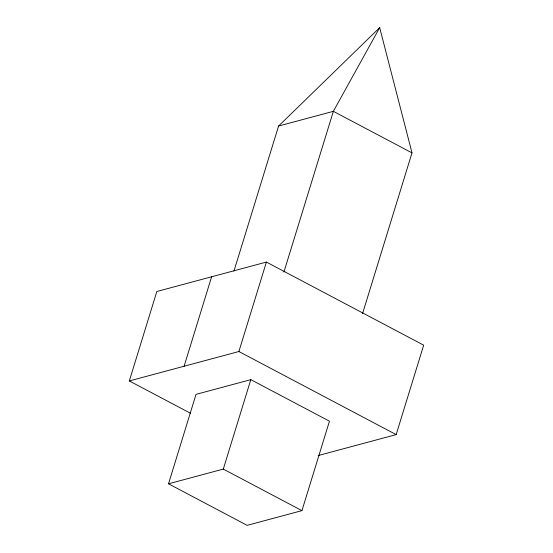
<?xml version="1.0" encoding="UTF-8"?>
<svg xmlns="http://www.w3.org/2000/svg" width="553" height="553" viewBox="0 0 553 553"><rect width="100%" height="100%" fill="white"/><g stroke="black" fill="none" stroke-linecap="round" stroke-linejoin="round"><path stroke-width="0.83" d="M190.398 413.215L129.319 380.948L156.838 291.5L266.408 262.074L423.681 345.169L396.162 434.61L318.141 455.568M184.101 366.231L211.619 276.79M168.513 483.806L196.032 394.365L250.813 379.648L329.457 421.192L301.938 510.64L247.15 525.35L168.513 483.806L223.301 469.089L301.938 510.64M233.947 271.122L278.581 126.036L379.683 27.65L411.999 152.87L362.547 313.62M129.319 380.948L238.889 351.521L266.408 262.074M223.301 469.089L250.813 379.648M283.91 272.069L333.362 111.326L379.683 27.65M278.581 126.036L333.362 111.326L411.999 152.87M238.889 351.521L396.162 434.61"/></g></svg>
